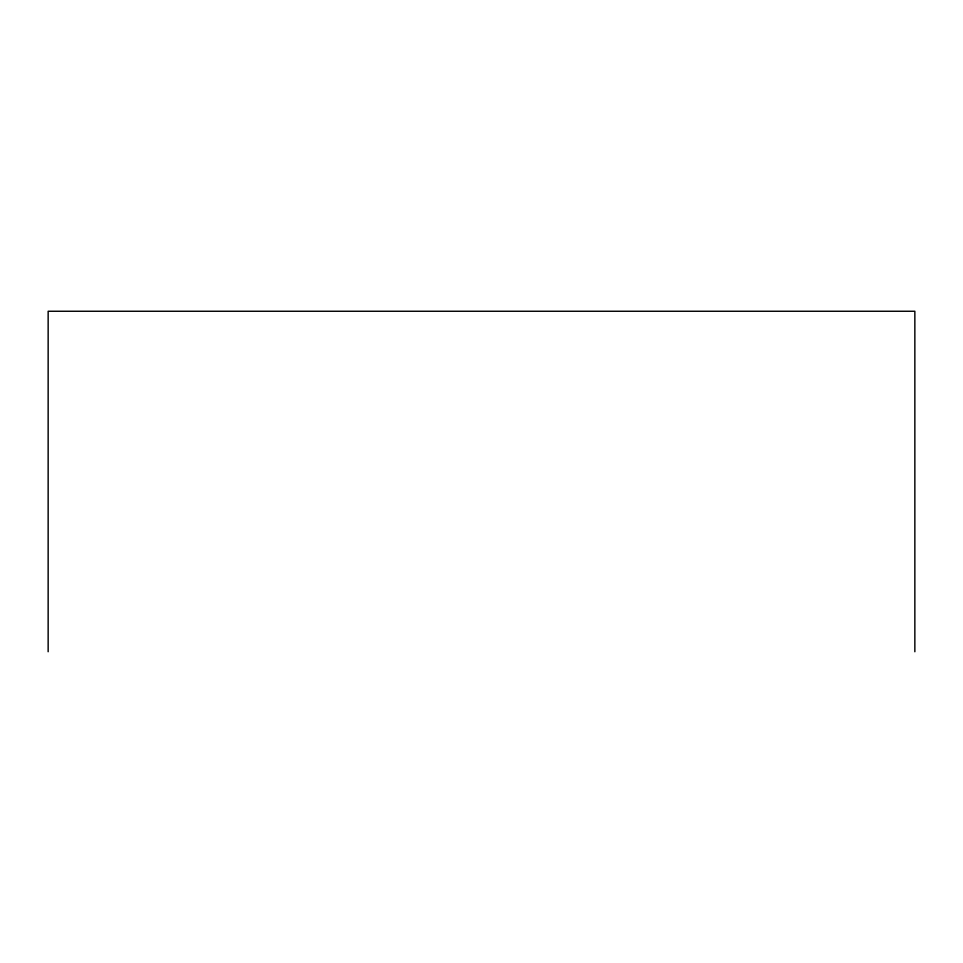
<?xml version="1.0" encoding="UTF-8"?>
<svg xmlns="http://www.w3.org/2000/svg" width="963" height="963" viewBox="0 0 963 963"><rect width="100%" height="100%" fill="white"/><g stroke="black" fill="none" stroke-linecap="round" stroke-linejoin="round"><path stroke-width="1.44" d="M914.85 651.746L914.85 311.254L48.15 311.254L48.15 651.746"/></g></svg>
